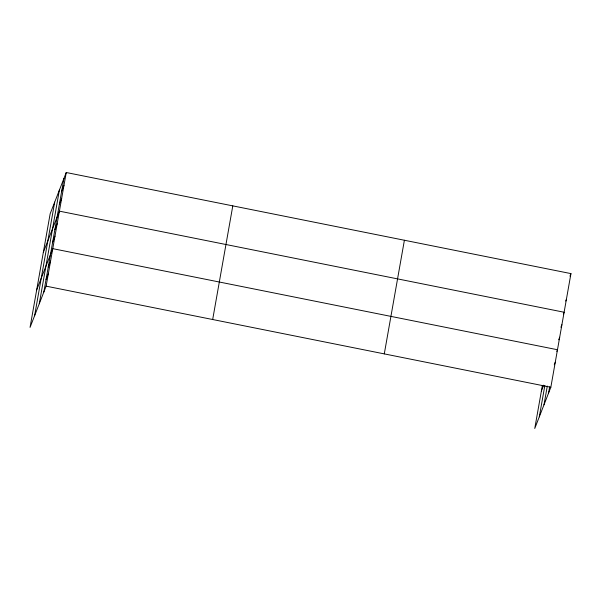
<?xml version="1.0" encoding="UTF-8"?>
<svg xmlns="http://www.w3.org/2000/svg" width="601" height="601" viewBox="0 0 601 601"><rect width="100%" height="100%" fill="white"/><g stroke="black" fill="none" stroke-linecap="round" stroke-linejoin="round"><path stroke-width="0.9" d="M34.595 315.743L54.706 202.101M39.275 303.738L59.386 190.096M43.82 292.086L63.931 178.444M66.245 172.517L50.161 213.753L30.05 327.395L46.127 286.159L66.245 172.517L570.95 273.605L550.839 387.247L534.755 428.483L542.342 385.624M212.679 319.514L232.797 205.873M384.287 353.884L404.398 240.242M539.3 416.831L544.837 385.579M543.98 404.826L547.301 386.075M548.525 393.174L549.63 386.924M61.648 191.321L63.961 185.393M59.371 204.205L61.685 198.277M43.325 252.39L59.401 211.154L564.114 312.242L563.453 313.932M54.879 229.582L57.193 223.655M52.67 242.083L54.976 236.155M36.684 289.892L52.768 248.656L557.473 349.744L556.811 351.435M48.245 267.084L50.552 261.157M46.029 279.585L48.343 273.658M569.958 276.144L570.95 273.605M565.729 301.056L566.39 299.366M560.906 327.282L561.897 324.743M558.697 339.783L559.689 337.244M541.396 390.981L543.665 385.158M554.272 364.784L555.264 362.245M46.127 286.159L550.839 387.247"/></g></svg>
